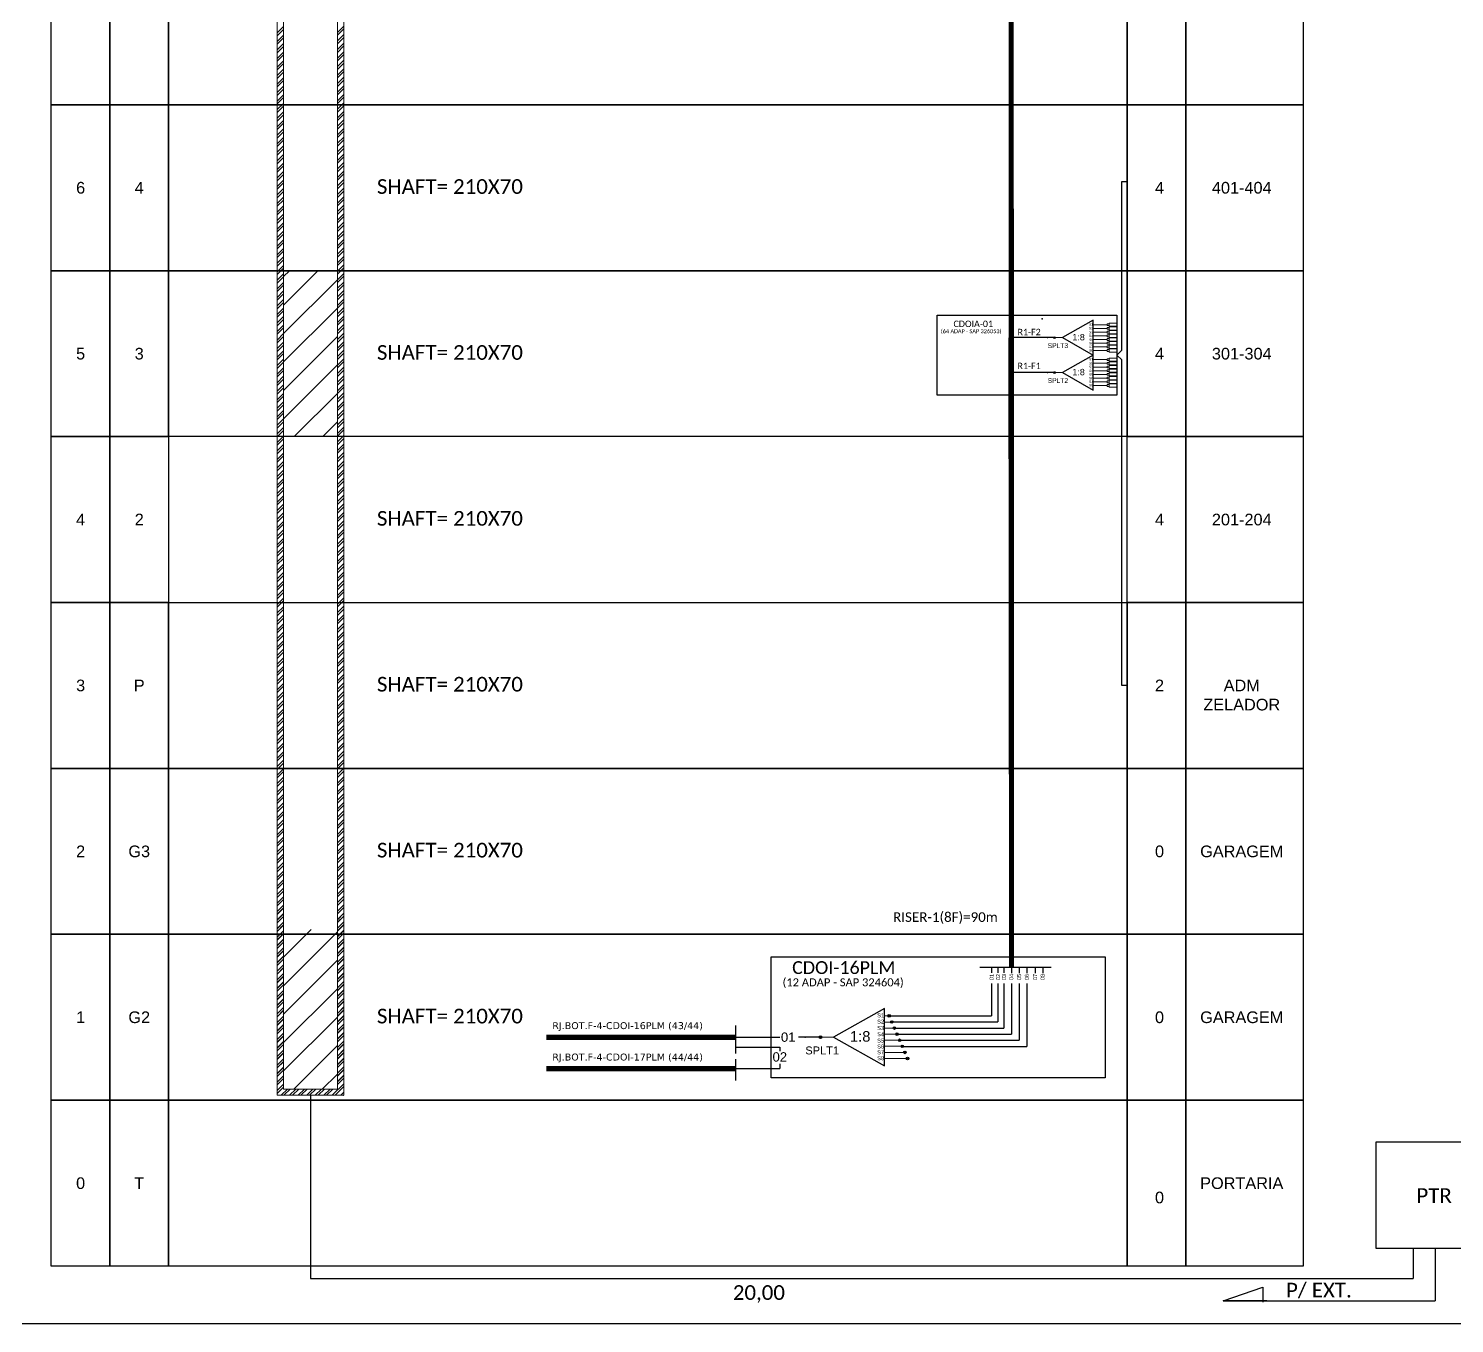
# Model space of a CAD drawing. Header units: inches. Extents: x 10034 to 13570, y 6075 to 9325.
# Drawn here: x 12924 to 13245.6, y 8038.6 to 8330.6 of the extents above; entities that cross this region are included whole.
import ezdxf
from ezdxf.enums import TextEntityAlignment as Align

# ---------------------------------------------------------------- set-up
doc = ezdxf.new("R2010")
doc.units = ezdxf.units.IN
doc.header["$MEASUREMENT"] = 0
doc.layers.add('CD a instalar', color=1, linetype='Continuous')
doc.layers.add('Uifilar numeracao sangria', color=7, linetype='Continuous')
doc.styles.add('ARIAL', font='arial.ttf')
doc.styles.add('WMF-Calibri0', font='CALIBRI.TTF')
doc.linetypes.add('RESERVA', pattern='A,0.5,-0.15,["RESERVA",Standard,S=0.18,R=0,X=0,Y=-0.1],-1.3', length=1.95)

# ---------------------------------------------------------------- blocks, each defined once
blk = doc.blocks.new('SPLT_1-8_DIV_DIR')
h = blk.add_hatch(color=3)
h.dxf.hatch_style = 1
edge = h.paths.add_edge_path()
edge.add_arc((12.77, 4.04), 0.242, 0, 360)
h = blk.add_hatch(color=3)
h.dxf.hatch_style = 1
edge = h.paths.add_edge_path()
edge.add_arc((13.27, 2.88), 0.242, 0, 360)
h = blk.add_hatch(color=3)
h.dxf.hatch_style = 1
edge = h.paths.add_edge_path()
edge.add_arc((13.77, 1.73), 0.242, 0, 360)
h = blk.add_hatch(color=3)
h.dxf.hatch_style = 1
edge = h.paths.add_edge_path()
edge.add_arc((14.27, 0.58), 0.242, 0, 360)
h = blk.add_hatch(color=3)
h.dxf.hatch_style = 1
edge = h.paths.add_edge_path()
edge.add_arc((14.77, -0.58), 0.242, 0, 360)
h = blk.add_hatch(color=3)
h.dxf.hatch_style = 1
edge = h.paths.add_edge_path()
edge.add_arc((15.27, -1.73), 0.242, 0, 360)
h = blk.add_hatch(color=3)
h.dxf.hatch_style = 1
edge = h.paths.add_edge_path()
edge.add_arc((15.77, -2.88), 0.242, 0, 360)
h = blk.add_hatch(color=3)
h.dxf.hatch_style = 1
edge = h.paths.add_edge_path()
edge.add_arc((16.27, -4.04), 0.242, 0, 360)
at = {"color": 1}
blk.add_lwpolyline([(11.89, 5.45), (2.22, 0), (11.89, -5.45), (11.89, 5.45)], dxfattribs=at)
at = {"color": 7, "lineweight": 0}
for points in [[(12.77, 4.04), (11.89, 4.04)], [(11.89, 2.88), (13.27, 2.88)], [(11.89, 1.73), (13.77, 1.73)], [(11.89, 0.58), (14.27, 0.58)], [(11.89, -0.58), (14.77, -0.58)], [(11.89, -1.73), (15.27, -1.73)], [(11.89, -2.88), (15.77, -2.88)], [(11.89, -4.04), (16.27, -4.04)]]:
    blk.add_lwpolyline(points, dxfattribs=at)
at = {"color": 1, "lineweight": 0}
blk.add_lwpolyline([(2.22, 0), (0, 0)], dxfattribs=at)
at = {"color": 3}
for centre in [(12.77, 4.04), (13.27, 2.88), (13.77, 1.73), (14.27, 0.58), (14.77, -0.58), (15.27, -1.73), (15.77, -2.88), (16.27, -4.04)]:
    blk.add_circle(centre, 0.242, dxfattribs=at)
at = {"color": 1, "style": 'ARIAL'}
for s, height, p in [('S1', 0.75, (10.52, 3.77)), ('S2', 0.75, (10.52, 2.58)), ('1:8', 2, (5.35, -0.85)), ('S3', 0.75, (10.52, 1.37)), ('S4', 0.75, (10.52, 0.19)), ('S5', 0.75, (10.52, -1.02)), ('S6', 0.75, (10.52, -2.14)), ('S7', 0.75, (10.52, -3.24)), ('S8', 0.75, (10.52, -4.36))]:
    blk.add_text(s, height=height, dxfattribs=at).set_placement(p)
blk = doc.blocks.new('SPLITTER_')
blk.add_point((0, 0))
at = {"style": 'ARIAL', "flags": 4}
blk.add_attdef('SPLT', (0, -3.26), '', height=1.5, dxfattribs=at)
blk = doc.blocks.new('SPLT_1-8_SC-APC')
at = {"color": 1}
blk.add_lwpolyline([(-7.37, -2.1), (-17.04, -7.55), (-7.37, -13), (-7.37, -2.1)], dxfattribs=at)
at = {"color": 3, "lineweight": 0}
for points in [[(-2.99, -3.51), (-7.37, -3.51)], [(-2.41, -3.02), (-2.41, -4)], [(-2.41, -3.02), (0, -3.02)], [(-2.41, -4), (0, -4)], [(-2.41, -4.17), (-2.41, -5.16)], [(-2.41, -4.17), (0, -4.17)], [(-7.37, -4.66), (-2.99, -4.66)], [(-7.37, -5.82), (-2.99, -5.82)], [(-7.37, -6.97), (-2.99, -6.97)], [(-7.37, -8.12), (-2.99, -8.12)], [(-2.41, -5.16), (0, -5.16)], [(-2.41, -5.32), (-2.41, -6.31)], [(-2.41, -5.32), (0, -5.32)], [(-2.41, -6.31), (0, -6.31)], [(-2.41, -6.48), (-2.41, -7.46)], [(-2.41, -6.48), (0, -6.48)], [(-2.41, -7.46), (0, -7.46)], [(-2.41, -7.63), (-2.41, -8.62)], [(-2.41, -7.63), (0, -7.63)], [(-2.41, -8.62), (0, -8.62)], [(-2.41, -8.78), (-2.41, -9.77)], [(-2.41, -8.78), (0, -8.78)], [(-7.37, -9.28), (-2.99, -9.28)], [(-7.37, -10.43), (-2.99, -10.43)], [(-7.37, -11.58), (-2.99, -11.58)], [(-2.41, -9.77), (0, -9.77)], [(-2.41, -9.94), (-2.41, -10.92)], [(-2.41, -9.94), (0, -9.94)], [(-2.41, -10.92), (0, -10.92)], [(-2.41, -11.09), (-2.41, -12.08)], [(-2.41, -11.09), (0, -11.09)], [(-2.41, -12.08), (0, -12.08)]]:
    blk.add_lwpolyline(points, dxfattribs=at)
for points in [[(-2.99, -3.22), (-2.41, -3.22), (-2.41, -3.8), (-2.99, -3.8)], [(-2.99, -4.38), (-2.41, -4.38), (-2.41, -4.95), (-2.99, -4.95)], [(-2.99, -5.53), (-2.41, -5.53), (-2.41, -6.1), (-2.99, -6.1)], [(-2.99, -6.68), (-2.41, -6.68), (-2.41, -7.26), (-2.99, -7.26)], [(-2.99, -7.84), (-2.41, -7.84), (-2.41, -8.41), (-2.99, -8.41)], [(-2.99, -8.99), (-2.41, -8.99), (-2.41, -9.56), (-2.99, -9.56)], [(-2.99, -10.14), (-2.41, -10.14), (-2.41, -10.72), (-2.99, -10.72)], [(-2.99, -11.3), (-2.41, -11.3), (-2.41, -11.87), (-2.99, -11.87)]]:
    blk.add_lwpolyline(points, close=True, dxfattribs=at)
at = {"color": 1, "lineweight": 0}
blk.add_lwpolyline([(-17.04, -7.55), (-19.26, -7.55)], dxfattribs=at)
at = {"color": 1, "style": 'ARIAL'}
for s, height, p in [('S1', 0.75, (-8.74, -3.78)), ('S2', 0.75, (-8.74, -4.97)), ('1:8', 2, (-13.91, -8.4)), ('S3', 0.75, (-8.74, -6.18)), ('S4', 0.75, (-8.74, -7.36)), ('S5', 0.75, (-8.74, -8.57)), ('S6', 0.75, (-8.74, -9.69)), ('S7', 0.75, (-8.74, -10.78)), ('S8', 0.75, (-8.74, -11.9))]:
    blk.add_text(s, height=height, dxfattribs=at).set_placement(p)
blk = doc.blocks.new('A$C415C251F')
at = {"color": 3}
blk.add_point((0, 0), dxfattribs=at)
blk = doc.blocks.new('LEG_CDOIA8_C-SPLT_DIR')
at = {"color": 3}
blk.add_blockref('A$C415C251F', (0, 0), dxfattribs=at)
at = {"color": 1, "style": 'WMF-Calibri0', "flags": 4}
blk.add_attdef('CDO', (-26.84, -2.61), '', height=2, dxfattribs=at)
blk.add_attdef('MODELO', text='', height=1.5, dxfattribs=at).set_placement((-22.23, -4.54), align=Align.CENTER)
at = {"style": 'ARIAL', "flags": 4}
blk.add_attdef('SPLITAGEM', text='', height=1.5, dxfattribs=at).set_placement((-18.36, -12.59), align=Align.CENTER)

msp = doc.modelspace()

# ---------------------------------------------------------------- hatches: boundary and pattern name
h = msp.add_hatch()
h.set_pattern_fill('ANSI31', color=1, scale=1.427991)
h.set_pattern_definition([(45, (-2043.798, -2942.0364), (-3.2059302, 3.2059302), [])])
h.paths.add_polyline_path([(12993.65, 8275.95), (12981.51, 8275.95), (12981.51, 8238.55), (12993.65, 8238.55)])
h = msp.add_hatch(color=3)
h.dxf.hatch_style = 1
edge = h.paths.add_edge_path()
edge.add_arc((13155.37, 8260.87), 0.185, 0, 360)
h = msp.add_hatch(color=3)
h.dxf.hatch_style = 1
edge = h.paths.add_edge_path()
edge.add_arc((13155.37, 8260.87), 0.185, 0, 360)
h = msp.add_hatch(color=3)
h.dxf.hatch_style = 1
edge = h.paths.add_edge_path()
edge.add_arc((13155.37, 8253), 0.185, 0, 360)
h = msp.add_hatch(color=3)
h.dxf.hatch_style = 1
edge = h.paths.add_edge_path()
edge.add_arc((13155.37, 8253), 0.185, 0, 360)
h = msp.add_hatch()
h.set_pattern_fill('ANSI31', color=1, scale=1.427991)
h.set_pattern_definition([(45, (-2043.895, -3089.1524), (-3.2059302, 3.2059302), [])])
h.paths.add_polyline_path([(12993.55, 8127.41), (12981.41, 8127.41), (12981.41, 8091.43), (12993.55, 8091.43)])
h = msp.add_hatch(color=3)
h.dxf.hatch_style = 1
edge = h.paths.add_edge_path()
edge.add_arc((13102.58, 8103.14), 0.305, 0, 360)

# ---------------------------------------------------------------- linework, layer by layer
at = {"color": 3}
for p, q in [((12980.08, 8329.59), (12981.51, 8331.02)), ((12980.08, 8328.95), (12981.51, 8330.38)), ((12993.65, 8329.69), (12995.08, 8331.12)), ((12993.65, 8329.05), (12995.08, 8330.48)), ((12980.08, 8327.66), (12981.51, 8329.09)), ((12980.08, 8327.02), (12981.51, 8328.45)), ((12980.08, 8325.74), (12981.51, 8327.17)), ((12993.65, 8327.77), (12995.08, 8329.2)), ((12993.65, 8327.13), (12995.08, 8328.56)), ((12993.65, 8325.85), (12995.08, 8327.27)), ((12980.08, 8325.1), (12981.51, 8326.53)), ((12980.08, 8323.82), (12981.51, 8325.25)), ((12980.08, 8323.18), (12981.51, 8324.6)), ((12993.65, 8325.2), (12995.08, 8326.63)), ((12993.65, 8323.92), (12995.08, 8325.35)), ((12993.65, 8323.28), (12995.08, 8324.71)), ((12980.08, 8321.89), (12981.51, 8323.32)), ((12980.08, 8321.25), (12981.51, 8322.68)), ((12980.08, 8319.97), (12981.51, 8321.4)), ((12980.08, 8319.33), (12981.51, 8320.76)), ((12993.65, 8322), (12995.08, 8323.43)), ((12993.65, 8321.36), (12995.08, 8322.79)), ((12993.65, 8320.08), (12995.08, 8321.5)), ((12993.65, 8319.43), (12995.08, 8320.86)), ((12980.08, 8318.05), (12981.51, 8319.48)), ((12980.08, 8317.41), (12981.51, 8318.83)), ((12980.08, 8316.12), (12981.51, 8317.55)), ((12993.65, 8318.15), (12995.08, 8319.58)), ((12993.65, 8317.51), (12995.08, 8318.94)), ((12993.65, 8316.23), (12995.08, 8317.66)), ((12980.08, 8315.48), (12981.51, 8316.91)), ((12980.08, 8314.2), (12981.51, 8315.63)), ((12980.08, 8313.56), (12981.51, 8314.99)), ((12993.65, 8315.59), (12995.08, 8317.02)), ((12993.65, 8314.3), (12995.08, 8315.73)), ((12993.65, 8313.66), (12995.08, 8315.09)), ((12980.08, 8312.28), (12981.51, 8313.7)), ((12980.08, 8311.64), (12981.51, 8313.06)), ((12980.08, 8310.35), (12981.51, 8311.78)), ((12980.08, 8309.71), (12981.51, 8311.14)), ((12993.65, 8312.38), (12995.08, 8313.81)), ((12993.65, 8311.74), (12995.08, 8313.17)), ((12993.65, 8310.46), (12995.08, 8311.89)), ((12993.65, 8309.82), (12995.08, 8311.24)), ((12980.08, 8308.43), (12981.51, 8309.86)), ((12980.08, 8307.79), (12981.51, 8309.22)), ((12980.08, 8306.51), (12981.51, 8307.93)), ((12993.65, 8308.53), (12995.08, 8309.96)), ((12993.65, 8307.89), (12995.08, 8309.32)), ((12993.65, 8306.61), (12995.08, 8308.04)), ((12980.08, 8305.86), (12981.51, 8307.29)), ((12980.08, 8304.58), (12981.51, 8306.01)), ((12980.08, 8303.94), (12981.51, 8305.37)), ((12993.65, 8305.97), (12995.08, 8307.4)), ((12993.65, 8304.69), (12995.08, 8306.11)), ((12993.65, 8304.05), (12995.08, 8305.47)), ((12980.08, 8302.66), (12981.51, 8304.09)), ((12980.08, 8302.02), (12981.51, 8303.45)), ((12980.08, 8300.74), (12981.51, 8302.16)), ((12980.08, 8300.09), (12981.51, 8301.52)), ((12993.65, 8302.76), (12995.08, 8304.19)), ((12993.65, 8302.12), (12995.08, 8303.55)), ((12993.65, 8300.84), (12995.08, 8302.27)), ((12993.65, 8300.2), (12995.08, 8301.63)), ((12980.08, 8298.81), (12981.51, 8300.24)), ((12980.08, 8298.17), (12981.51, 8299.6)), ((12980.08, 8296.89), (12981.51, 8298.32)), ((12993.65, 8298.92), (12995.08, 8300.34)), ((12993.65, 8298.28), (12995.08, 8299.7)), ((12993.65, 8296.99), (12995.08, 8298.42)), ((12980.08, 8296.25), (12981.51, 8297.67)), ((12980.08, 8294.96), (12981.51, 8296.39)), ((12980.08, 8294.32), (12981.51, 8295.75)), ((12993.65, 8296.35), (12995.08, 8297.78)), ((12993.65, 8295.07), (12995.08, 8296.5)), ((12993.65, 8294.43), (12995.08, 8295.86)), ((12980.08, 8293.04), (12981.51, 8294.47)), ((12980.08, 8292.4), (12981.51, 8293.83)), ((12980.08, 8291.12), (12981.51, 8292.55)), ((12980.08, 8290.48), (12981.51, 8291.9)), ((12993.65, 8293.15), (12995.08, 8294.57)), ((12993.65, 8292.5), (12995.08, 8293.93)), ((12993.65, 8291.22), (12995.08, 8292.65)), ((12993.65, 8290.58), (12995.08, 8292.01)), ((12980.08, 8289.19), (12981.51, 8290.62)), ((12980.08, 8288.55), (12981.51, 8289.98)), ((12980.08, 8287.27), (12981.51, 8288.7)), ((12993.65, 8289.3), (12995.08, 8290.73)), ((12993.65, 8288.66), (12995.08, 8290.09)), ((12993.65, 8287.37), (12995.08, 8288.8)), ((12980.08, 8286.63), (12981.51, 8288.06)), ((12980.08, 8285.35), (12981.51, 8286.77)), ((12980.08, 8284.71), (12981.51, 8286.13)), ((12993.65, 8286.73), (12995.08, 8288.16)), ((12993.65, 8285.45), (12995.08, 8286.88)), ((12993.65, 8284.81), (12995.08, 8286.24)), ((12980.08, 8283.42), (12981.51, 8284.85)), ((12980.08, 8282.78), (12981.51, 8284.21)), ((12980.08, 8281.5), (12981.51, 8282.93)), ((12980.08, 8280.86), (12981.51, 8282.29)), ((12993.65, 8283.53), (12995.08, 8284.96)), ((12993.65, 8282.89), (12995.08, 8284.31)), ((12993.65, 8281.6), (12995.08, 8283.03)), ((12993.65, 8280.96), (12995.08, 8282.39)), ((12980.08, 8279.58), (12981.51, 8281)), ((12980.08, 8278.93), (12981.51, 8280.36)), ((12980.08, 8277.65), (12981.51, 8279.08)), ((12993.65, 8279.68), (12995.08, 8281.11)), ((12993.65, 8279.04), (12995.08, 8280.47)), ((12993.65, 8277.76), (12995.08, 8279.19)), ((12980.08, 8277.01), (12981.51, 8278.44)), ((12980.08, 8275.73), (12981.51, 8277.16)), ((12980.08, 8275.09), (12981.51, 8276.52)), ((12993.65, 8277.12), (12995.08, 8278.54)), ((12993.65, 8275.83), (12995.08, 8277.26)), ((12993.65, 8275.19), (12995.08, 8276.62)), ((12980.08, 8273.81), (12981.51, 8275.23)), ((12980.08, 8273.16), (12981.51, 8274.59)), ((12980.08, 8271.88), (12981.51, 8273.31)), ((12980.08, 8271.24), (12981.51, 8272.67)), ((12993.65, 8273.91), (12995.08, 8275.34)), ((12993.65, 8273.27), (12995.08, 8274.7)), ((12993.65, 8271.99), (12995.08, 8273.41)), ((12993.65, 8271.35), (12995.08, 8272.77)), ((12980.08, 8269.96), (12981.51, 8271.39)), ((12980.08, 8269.32), (12981.51, 8270.75)), ((12980.08, 8268.03), (12981.51, 8269.46)), ((12993.65, 8270.06), (12995.08, 8271.49)), ((12993.65, 8269.42), (12995.08, 8270.85)), ((12993.65, 8268.14), (12995.08, 8269.57)), ((12980.08, 8267.39), (12981.51, 8268.82)), ((12980.08, 8266.11), (12981.51, 8267.54)), ((12980.08, 8265.47), (12981.51, 8266.9)), ((12993.65, 8267.5), (12995.08, 8268.93)), ((12993.65, 8266.22), (12995.08, 8267.64)), ((12993.65, 8265.57), (12995.08, 8267)), ((12980.08, 8264.19), (12981.51, 8265.62)), ((12980.08, 8263.55), (12981.51, 8264.97)), ((12980.08, 8262.26), (12981.51, 8263.69)), ((12980.08, 8261.62), (12981.51, 8263.05)), ((12993.65, 8264.29), (12995.08, 8265.72)), ((12993.65, 8263.65), (12995.08, 8265.08)), ((12993.65, 8262.37), (12995.08, 8263.8)), ((12993.65, 8261.73), (12995.08, 8263.16)), ((12980.08, 8260.34), (12981.51, 8261.77)), ((12980.08, 8259.7), (12981.51, 8261.13)), ((12980.08, 8258.42), (12981.51, 8259.84)), ((12993.65, 8260.45), (12995.08, 8261.87)), ((12993.65, 8259.8), (12995.08, 8261.23)), ((12993.65, 8258.52), (12995.08, 8259.95)), ((12980.08, 8257.78), (12981.51, 8259.2)), ((12980.08, 8256.49), (12981.51, 8257.92)), ((12980.08, 8255.85), (12981.51, 8257.28)), ((12993.65, 8257.88), (12995.08, 8259.31)), ((12993.65, 8256.6), (12995.08, 8258.03)), ((12993.65, 8255.96), (12995.08, 8257.38)), ((12980.08, 8254.57), (12981.51, 8256)), ((12980.08, 8253.93), (12981.51, 8255.36)), ((12980.08, 8252.65), (12981.51, 8254.07)), ((12980.08, 8252.01), (12981.51, 8253.43)), ((12993.65, 8254.67), (12995.08, 8256.1)), ((12993.65, 8254.03), (12995.08, 8255.46)), ((12993.65, 8252.75), (12995.08, 8254.18)), ((12993.65, 8252.11), (12995.08, 8253.54)), ((12980.08, 8250.72), (12981.51, 8252.15)), ((12980.08, 8250.08), (12981.51, 8251.51)), ((12980.08, 8248.8), (12981.51, 8250.23)), ((12993.65, 8250.83), (12995.08, 8252.26)), ((12993.65, 8250.19), (12995.08, 8251.61)), ((12993.65, 8248.9), (12995.08, 8250.33)), ((12980.08, 8248.16), (12981.51, 8249.59)), ((12980.08, 8246.88), (12981.51, 8248.3)), ((12980.08, 8246.23), (12981.51, 8247.66)), ((12993.65, 8248.26), (12995.08, 8249.69)), ((12993.65, 8246.98), (12995.08, 8248.41)), ((12993.65, 8246.34), (12995.08, 8247.77)), ((12980.08, 8244.95), (12981.51, 8246.38)), ((12980.08, 8244.31), (12981.51, 8245.74)), ((12980.08, 8243.03), (12981.51, 8244.46)), ((12980.08, 8242.39), (12981.51, 8243.82)), ((12993.65, 8245.06), (12995.08, 8246.48)), ((12993.65, 8244.42), (12995.08, 8245.84)), ((12993.65, 8243.13), (12995.08, 8244.56)), ((12993.65, 8242.49), (12995.08, 8243.92)), ((12980.08, 8241.1), (12981.51, 8242.53)), ((12980.08, 8240.46), (12981.51, 8241.89)), ((12980.08, 8239.18), (12981.51, 8240.61)), ((12993.65, 8241.21), (12995.08, 8242.64)), ((12993.65, 8240.57), (12995.08, 8242)), ((12993.65, 8239.29), (12995.08, 8240.71)), ((12980.08, 8238.54), (12981.51, 8239.97)), ((12980.08, 8237.26), (12981.51, 8238.69)), ((12980.08, 8236.62), (12981.51, 8238.04)), ((12993.65, 8238.64), (12995.08, 8240.07)), ((12993.65, 8237.36), (12995.08, 8238.79)), ((12993.65, 8236.72), (12995.08, 8238.15)), ((12980.08, 8235.33), (12981.51, 8236.76)), ((12980.08, 8234.69), (12981.51, 8236.12)), ((12980.08, 8233.41), (12981.51, 8234.84)), ((12980.08, 8232.77), (12981.51, 8234.2)), ((12993.65, 8235.44), (12995.08, 8236.87)), ((12993.65, 8234.8), (12995.08, 8236.23)), ((12993.65, 8233.52), (12995.08, 8234.94)), ((12993.65, 8232.87), (12995.08, 8234.3)), ((12980.08, 8231.49), (12981.51, 8232.92)), ((12980.08, 8230.85), (12981.51, 8232.27)), ((12980.08, 8229.56), (12981.51, 8230.99)), ((12993.65, 8231.59), (12995.08, 8233.02)), ((12993.65, 8230.95), (12995.08, 8232.38)), ((12993.65, 8229.67), (12995.08, 8231.1)), ((12980.08, 8228.92), (12981.51, 8230.35)), ((12980.08, 8227.64), (12981.51, 8229.07)), ((12980.08, 8227), (12981.51, 8228.43)), ((12993.65, 8229.03), (12995.08, 8230.45)), ((12993.65, 8227.74), (12995.08, 8229.17)), ((12993.65, 8227.1), (12995.08, 8228.53)), ((12980.08, 8225.72), (12981.51, 8227.14)), ((12980.08, 8225.08), (12981.51, 8226.5)), ((12980.08, 8223.79), (12981.51, 8225.22)), ((12980.08, 8223.15), (12981.51, 8224.58)), ((12993.65, 8225.82), (12995.08, 8227.25)), ((12993.65, 8225.18), (12995.08, 8226.61)), ((12993.65, 8223.9), (12995.08, 8225.33)), ((12993.65, 8223.26), (12995.08, 8224.68)), ((12980.08, 8221.87), (12981.51, 8223.3)), ((12980.08, 8221.23), (12981.51, 8222.66)), ((12980.08, 8219.95), (12981.51, 8221.37)), ((12993.65, 8221.97), (12995.08, 8223.4)), ((12993.65, 8221.33), (12995.08, 8222.76)), ((12993.65, 8220.05), (12995.08, 8221.48)), ((12980.08, 8219.3), (12981.51, 8220.73)), ((12980.08, 8218.02), (12981.51, 8219.45)), ((12980.08, 8217.38), (12981.51, 8218.81)), ((12993.65, 8219.41), (12995.08, 8220.84)), ((12993.65, 8218.13), (12995.08, 8219.55)), ((12993.65, 8217.49), (12995.08, 8218.91)), ((12980.08, 8216.1), (12981.51, 8217.53)), ((12980.08, 8215.46), (12981.51, 8216.89)), ((12980.08, 8214.18), (12981.51, 8215.6)), ((12980.08, 8213.53), (12981.51, 8214.96)), ((12993.65, 8216.2), (12995.08, 8217.63)), ((12993.65, 8215.56), (12995.08, 8216.99)), ((12993.65, 8214.28), (12995.08, 8215.71)), ((12993.65, 8213.64), (12995.08, 8215.07)), ((12980.08, 8212.25), (12981.51, 8213.68)), ((12980.08, 8211.61), (12981.51, 8213.04)), ((12980.08, 8210.33), (12981.51, 8211.76)), ((12993.65, 8212.36), (12995.08, 8213.78)), ((12993.65, 8211.71), (12995.08, 8213.14)), ((12993.65, 8210.43), (12995.08, 8211.86)), ((12980.08, 8209.69), (12981.51, 8211.11)), ((12980.08, 8208.4), (12981.51, 8209.83)), ((12980.08, 8207.76), (12981.51, 8209.19)), ((12993.65, 8209.79), (12995.08, 8211.22)), ((12993.65, 8208.51), (12995.08, 8209.94)), ((12993.65, 8207.87), (12995.08, 8209.3)), ((12980.08, 8206.48), (12981.51, 8207.91)), ((12980.08, 8205.84), (12981.51, 8207.27)), ((12980.08, 8204.56), (12981.51, 8205.99)), ((12980.08, 8203.92), (12981.51, 8205.34)), ((12993.65, 8206.59), (12995.08, 8208.01)), ((12993.65, 8205.94), (12995.08, 8207.37)), ((12993.65, 8204.66), (12995.08, 8206.09)), ((12993.65, 8204.02), (12995.08, 8205.45)), ((12980.08, 8202.63), (12981.51, 8204.06)), ((12980.08, 8201.99), (12981.51, 8203.42)), ((12980.08, 8200.71), (12981.51, 8202.14)), ((12993.65, 8202.74), (12995.08, 8204.17)), ((12993.65, 8202.1), (12995.08, 8203.53)), ((12993.65, 8200.81), (12995.08, 8202.24)), ((12980.08, 8200.07), (12981.51, 8201.5)), ((12980.08, 8198.79), (12981.51, 8200.21)), ((12980.08, 8198.15), (12981.51, 8199.57)), ((12993.65, 8200.17), (12995.08, 8201.6)), ((12993.65, 8198.89), (12995.08, 8200.32)), ((12993.65, 8198.25), (12995.08, 8199.68)), ((12980.08, 8196.86), (12981.51, 8198.29)), ((12980.08, 8196.22), (12981.51, 8197.65)), ((12980.08, 8194.94), (12981.51, 8196.37)), ((12980.08, 8194.3), (12981.51, 8195.73)), ((12993.65, 8196.97), (12995.08, 8198.4)), ((12993.65, 8196.33), (12995.08, 8197.75)), ((12993.65, 8195.04), (12995.08, 8196.47)), ((12993.65, 8194.4), (12995.08, 8195.83)), ((12980.08, 8193.02), (12981.51, 8194.44)), ((12980.08, 8192.37), (12981.51, 8193.8)), ((12980.08, 8191.09), (12981.51, 8192.52)), ((12993.65, 8193.12), (12995.08, 8194.55)), ((12993.65, 8192.48), (12995.08, 8193.91)), ((12993.65, 8191.2), (12995.08, 8192.62)), ((12980.08, 8190.45), (12981.51, 8191.88)), ((12980.08, 8189.17), (12981.51, 8190.6)), ((12980.08, 8188.53), (12981.51, 8189.96)), ((12993.65, 8190.56), (12995.08, 8191.98)), ((12993.65, 8189.27), (12995.08, 8190.7)), ((12993.65, 8188.63), (12995.08, 8190.06)), ((12980.08, 8187.25), (12981.51, 8188.67)), ((12980.08, 8186.6), (12981.51, 8188.03)), ((12980.08, 8185.32), (12981.51, 8186.75)), ((12980.08, 8184.68), (12981.51, 8186.11)), ((12993.65, 8187.35), (12995.08, 8188.78)), ((12993.65, 8186.71), (12995.08, 8188.14)), ((12993.65, 8185.43), (12995.08, 8186.85)), ((12993.65, 8184.79), (12995.08, 8186.21)), ((12980.08, 8183.4), (12981.51, 8184.83)), ((12980.08, 8182.76), (12981.51, 8184.18)), ((12980.08, 8181.47), (12981.51, 8182.9)), ((12993.65, 8183.5), (12995.08, 8184.93)), ((12993.65, 8182.86), (12995.08, 8184.29)), ((12993.65, 8181.58), (12995.08, 8183.01)), ((12993.65, 8180.94), (12995.08, 8182.37)), ((12980.08, 8180.83), (12981.51, 8182.26)), ((12980.08, 8179.55), (12981.51, 8180.98)), ((12980.08, 8178.91), (12981.51, 8180.34)), ((12993.65, 8179.66), (12995.08, 8181.08)), ((12993.65, 8179.01), (12995.08, 8180.44)), ((12993.65, 8177.73), (12995.08, 8179.16)), ((12980.08, 8177.63), (12981.51, 8179.06)), ((12980.08, 8176.99), (12981.51, 8178.41)), ((12980.08, 8175.7), (12981.51, 8177.13)), ((12980.08, 8175.06), (12981.51, 8176.49)), ((12993.65, 8177.09), (12995.08, 8178.52)), ((12993.65, 8175.81), (12995.08, 8177.24)), ((12993.65, 8175.17), (12995.08, 8176.6)), ((12980.08, 8173.78), (12981.51, 8175.21)), ((12980.08, 8173.14), (12981.51, 8174.57)), ((12980.08, 8171.86), (12981.51, 8173.28)), ((12993.65, 8173.88), (12995.08, 8175.31)), ((12993.65, 8173.24), (12995.08, 8174.67)), ((12993.65, 8171.96), (12995.08, 8173.39)), ((12993.65, 8171.32), (12995.08, 8172.75)), ((12980.08, 8171.22), (12981.51, 8172.64)), ((12980.08, 8169.93), (12981.51, 8171.36)), ((12980.08, 8169.29), (12981.51, 8170.72)), ((12993.65, 8170.04), (12995.08, 8171.47)), ((12993.65, 8169.4), (12995.08, 8170.82)), ((12993.65, 8168.11), (12995.08, 8169.54)), ((12980.08, 8168.01), (12981.51, 8169.44)), ((12980.08, 8167.37), (12981.51, 8168.8)), ((12980.08, 8166.09), (12981.51, 8167.51)), ((12980.08, 8165.44), (12981.51, 8166.87)), ((12993.65, 8167.47), (12995.08, 8168.9)), ((12993.65, 8166.19), (12995.08, 8167.62)), ((12993.65, 8165.55), (12995.08, 8166.98)), ((12980.08, 8164.16), (12981.51, 8165.59)), ((12980.08, 8163.52), (12981.51, 8164.95)), ((12980.08, 8162.24), (12981.51, 8163.67)), ((12993.65, 8164.27), (12995.08, 8165.7)), ((12993.65, 8163.63), (12995.08, 8165.05)), ((12993.65, 8162.34), (12995.08, 8163.77)), ((12993.65, 8161.7), (12995.08, 8163.13)), ((12980.08, 8161.6), (12981.51, 8163.03)), ((12980.08, 8160.32), (12981.51, 8161.74)), ((12980.08, 8159.67), (12981.51, 8161.1)), ((12993.65, 8160.42), (12995.08, 8161.85)), ((12993.65, 8159.78), (12995.08, 8161.21)), ((12993.65, 8158.5), (12995.08, 8159.92)), ((12980.08, 8158.39), (12981.51, 8159.82)), ((12980.08, 8157.75), (12981.51, 8159.18)), ((12980.08, 8156.47), (12981.51, 8157.9)), ((12980.08, 8155.83), (12981.51, 8157.26)), ((12993.65, 8157.86), (12995.08, 8159.28)), ((12993.65, 8156.57), (12995.08, 8158)), ((12993.65, 8155.93), (12995.08, 8157.36)), ((12980.08, 8154.54), (12981.51, 8155.97)), ((12980.08, 8153.9), (12981.51, 8155.33)), ((12980.08, 8152.62), (12981.51, 8154.05)), ((12980.08, 8151.98), (12981.51, 8153.41)), ((12993.65, 8154.65), (12995.08, 8156.08)), ((12993.65, 8154.01), (12995.08, 8155.44)), ((12993.65, 8152.73), (12995.08, 8154.15)), ((12993.65, 8152.08), (12995.08, 8153.51)), ((12980.08, 8150.7), (12981.51, 8152.13)), ((12980.08, 8150.06), (12981.51, 8151.48)), ((12980.08, 8148.77), (12981.51, 8150.2)), ((12993.65, 8150.8), (12995.08, 8152.23)), ((12993.65, 8150.16), (12995.08, 8151.59)), ((12993.65, 8148.88), (12995.08, 8150.31)), ((12980.08, 8148.13), (12981.51, 8149.56)), ((12980.08, 8146.85), (12981.51, 8148.28)), ((12980.08, 8146.21), (12981.51, 8147.64)), ((12993.65, 8148.24), (12995.08, 8149.67)), ((12993.65, 8146.96), (12995.08, 8148.38)), ((12993.65, 8146.31), (12995.08, 8147.74)), ((12980.08, 8144.93), (12981.51, 8146.35)), ((12980.08, 8144.29), (12981.51, 8145.71)), ((12980.08, 8143), (12981.51, 8144.43)), ((12980.08, 8142.36), (12981.51, 8143.79)), ((12993.65, 8145.03), (12995.08, 8146.46)), ((12993.65, 8144.39), (12995.08, 8145.82)), ((12993.65, 8143.11), (12995.08, 8144.54)), ((12993.65, 8142.47), (12995.08, 8143.89)), ((12980.08, 8141.08), (12981.51, 8142.51)), ((12980.08, 8140.44), (12981.51, 8141.87)), ((12980.08, 8139.16), (12981.51, 8140.58)), ((12993.65, 8141.18), (12995.08, 8142.61)), ((12993.65, 8140.54), (12995.08, 8141.97)), ((12993.65, 8139.26), (12995.08, 8140.69)), ((12980.08, 8138.52), (12981.51, 8139.94)), ((12980.08, 8137.23), (12981.51, 8138.66)), ((12980.08, 8136.59), (12981.51, 8138.02)), ((12993.65, 8138.62), (12995.08, 8140.05)), ((12993.65, 8137.34), (12995.08, 8138.77)), ((12993.65, 8136.7), (12995.08, 8138.12)), ((12980.08, 8135.31), (12981.51, 8136.74)), ((12980.08, 8134.67), (12981.51, 8136.1)), ((12980.08, 8133.39), (12981.51, 8134.81)), ((12980.08, 8132.74), (12981.51, 8134.17)), ((12993.65, 8135.41), (12995.08, 8136.84)), ((12993.65, 8134.77), (12995.08, 8136.2)), ((12993.65, 8133.49), (12995.08, 8134.92)), ((12993.65, 8132.85), (12995.08, 8134.28)), ((12980.08, 8131.46), (12981.51, 8132.89)), ((12980.08, 8130.86), (12981.51, 8132.28)), ((12980.08, 8130.82), (12981.51, 8132.25)), ((12980.08, 8129.57), (12981.51, 8131)), ((12980.08, 8129.54), (12981.51, 8130.97)), ((12993.65, 8131.57), (12995.08, 8132.99)), ((12993.65, 8130.96), (12995.08, 8132.39)), ((12993.65, 8130.93), (12995.08, 8132.35)), ((12993.65, 8129.68), (12995.08, 8131.11)), ((12993.65, 8129.64), (12995.08, 8131.07)), ((12980.08, 8128.93), (12981.51, 8130.36)), ((12980.08, 8128.9), (12981.51, 8130.33)), ((12980.08, 8127.65), (12981.51, 8129.08)), ((12980.08, 8127.61), (12981.51, 8129.04)), ((12980.08, 8127.01), (12981.51, 8128.44)), ((12980.08, 8126.97), (12981.51, 8128.4)), ((12993.65, 8129.04), (12995.08, 8130.46)), ((12993.65, 8129), (12995.08, 8130.43)), ((12993.65, 8127.75), (12995.08, 8129.18)), ((12993.65, 8127.72), (12995.08, 8129.15)), ((12993.65, 8127.11), (12995.08, 8128.54)), ((12993.65, 8127.08), (12995.08, 8128.51)), ((12980.08, 8125.73), (12981.51, 8127.15)), ((12980.08, 8125.69), (12981.51, 8127.12)), ((12980.08, 8125.09), (12981.51, 8126.51)), ((12980.08, 8125.05), (12981.51, 8126.48)), ((12980.08, 8123.8), (12981.51, 8125.23)), ((12980.08, 8123.77), (12981.51, 8125.2)), ((12980.08, 8123.16), (12981.51, 8124.59)), ((12980.08, 8123.13), (12981.51, 8124.55)), ((12993.65, 8125.83), (12995.08, 8127.26)), ((12993.65, 8125.8), (12995.08, 8127.22)), ((12993.65, 8125.19), (12995.08, 8126.62)), ((12993.65, 8125.15), (12995.08, 8126.58)), ((12993.65, 8123.91), (12995.08, 8125.34)), ((12993.65, 8123.87), (12995.08, 8125.3)), ((12993.65, 8123.27), (12995.08, 8124.69)), ((12993.65, 8123.23), (12995.08, 8124.66)), ((12980.08, 8121.88), (12981.51, 8123.31)), ((12980.08, 8121.84), (12981.51, 8123.27)), ((12980.08, 8121.24), (12981.51, 8122.67)), ((12980.08, 8121.2), (12981.51, 8122.63)), ((12980.08, 8119.96), (12981.51, 8121.38)), ((12980.08, 8119.92), (12981.51, 8121.35)), ((12993.65, 8121.98), (12995.08, 8123.41)), ((12993.65, 8121.95), (12995.08, 8123.38)), ((12993.65, 8121.34), (12995.08, 8122.77)), ((12993.65, 8121.31), (12995.08, 8122.74)), ((12993.65, 8120.06), (12995.08, 8121.49)), ((12993.65, 8120.03), (12995.08, 8121.45)), ((12980.08, 8119.31), (12981.51, 8120.74)), ((12980.08, 8119.28), (12981.51, 8120.71)), ((12980.08, 8118.03), (12981.51, 8119.46)), ((12980.08, 8118), (12981.51, 8119.43)), ((12980.08, 8117.39), (12981.51, 8118.82)), ((12980.08, 8117.36), (12981.51, 8118.78)), ((12993.65, 8119.42), (12995.08, 8120.85)), ((12993.65, 8119.38), (12995.08, 8120.81)), ((12993.65, 8118.14), (12995.08, 8119.56)), ((12993.65, 8118.1), (12995.08, 8119.53)), ((12993.65, 8117.5), (12995.08, 8118.92)), ((12993.65, 8117.46), (12995.08, 8118.89)), ((12980.08, 8116.11), (12981.51, 8117.54)), ((12980.08, 8116.07), (12981.51, 8117.5)), ((12980.08, 8115.47), (12981.51, 8116.9)), ((12980.08, 8115.43), (12981.51, 8116.86)), ((12980.08, 8114.19), (12981.51, 8115.61)), ((12980.08, 8114.15), (12981.51, 8115.58)), ((12980.08, 8113.54), (12981.51, 8114.97)), ((12980.08, 8113.51), (12981.51, 8114.94)), ((12993.65, 8116.21), (12995.08, 8117.64)), ((12993.65, 8116.18), (12995.08, 8117.61)), ((12993.65, 8115.57), (12995.08, 8117)), ((12993.65, 8115.54), (12995.08, 8116.96)), ((12993.65, 8114.29), (12995.08, 8115.72)), ((12993.65, 8114.25), (12995.08, 8115.68)), ((12993.65, 8113.65), (12995.08, 8115.08)), ((12993.65, 8113.61), (12995.08, 8115.04)), ((12980.08, 8112.26), (12981.51, 8113.69)), ((12980.08, 8112.23), (12981.51, 8113.65)), ((12980.08, 8111.62), (12981.51, 8113.05)), ((12980.08, 8111.59), (12981.51, 8113.01)), ((12980.08, 8110.34), (12981.51, 8111.77)), ((12980.08, 8110.3), (12981.51, 8111.73)), ((12993.65, 8112.37), (12995.08, 8113.79)), ((12993.65, 8112.33), (12995.08, 8113.76)), ((12993.65, 8111.72), (12995.08, 8113.15)), ((12993.65, 8111.69), (12995.08, 8113.12)), ((12993.65, 8110.44), (12995.08, 8111.87)), ((12993.65, 8110.41), (12995.08, 8111.84)), ((12980.08, 8109.7), (12981.51, 8111.12)), ((12980.08, 8109.66), (12981.51, 8111.09)), ((12980.08, 8108.41), (12981.51, 8109.84)), ((12980.08, 8108.38), (12981.51, 8109.81)), ((12980.08, 8107.77), (12981.51, 8109.2)), ((12980.08, 8107.74), (12981.51, 8109.17)), ((12993.65, 8109.8), (12995.08, 8111.23)), ((12993.65, 8109.77), (12995.08, 8111.19)), ((12993.65, 8108.52), (12995.08, 8109.95)), ((12993.65, 8108.48), (12995.08, 8109.91)), ((12993.65, 8107.88), (12995.08, 8109.31)), ((12993.65, 8107.84), (12995.08, 8109.27)), ((12980.08, 8106.49), (12981.51, 8107.92)), ((12980.08, 8106.46), (12981.51, 8107.88)), ((12980.08, 8105.85), (12981.51, 8107.28)), ((12980.08, 8105.81), (12981.51, 8107.24)), ((12980.08, 8104.57), (12981.51, 8106)), ((12980.08, 8104.53), (12981.51, 8105.96)), ((12980.08, 8103.93), (12981.51, 8105.35)), ((12980.08, 8103.89), (12981.51, 8105.32)), ((12993.65, 8106.6), (12995.08, 8108.02)), ((12993.65, 8106.56), (12995.08, 8107.99)), ((12993.65, 8105.95), (12995.08, 8107.38)), ((12993.65, 8105.92), (12995.08, 8107.35)), ((12993.65, 8104.67), (12995.08, 8106.1)), ((12993.65, 8104.64), (12995.08, 8106.06)), ((12993.65, 8104.03), (12995.08, 8105.46)), ((12993.65, 8104), (12995.08, 8105.42)), ((12980.08, 8102.64), (12981.51, 8104.07)), ((12980.08, 8102.61), (12981.51, 8104.04)), ((12980.08, 8102), (12981.51, 8103.43)), ((12980.08, 8101.97), (12981.51, 8103.4)), ((12980.08, 8100.72), (12981.51, 8102.15)), ((12980.08, 8100.69), (12981.51, 8102.11)), ((12993.65, 8102.75), (12995.08, 8104.18)), ((12993.65, 8102.71), (12995.08, 8104.14)), ((12993.65, 8102.11), (12995.08, 8103.54)), ((12993.65, 8102.07), (12995.08, 8103.5)), ((12993.65, 8100.82), (12995.08, 8102.25)), ((12993.65, 8100.79), (12995.08, 8102.22)), ((12980.08, 8100.08), (12981.51, 8101.51)), ((12980.08, 8100.04), (12981.51, 8101.47)), ((12980.08, 8098.8), (12981.51, 8100.22)), ((12980.08, 8098.76), (12981.51, 8100.19)), ((12980.08, 8098.16), (12981.51, 8099.58)), ((12980.08, 8098.12), (12981.51, 8099.55)), ((12993.65, 8100.18), (12995.08, 8101.61)), ((12993.65, 8100.15), (12995.08, 8101.58)), ((12993.65, 8098.9), (12995.08, 8100.33)), ((12993.65, 8098.87), (12995.08, 8100.29)), ((12993.65, 8098.26), (12995.08, 8099.69)), ((12993.65, 8098.22), (12995.08, 8099.65)), ((12980.08, 8096.87), (12981.51, 8098.3)), ((12980.08, 8096.84), (12981.51, 8098.27)), ((12980.08, 8096.23), (12981.51, 8097.66)), ((12980.08, 8096.2), (12981.51, 8097.62)), ((12980.08, 8094.95), (12981.51, 8096.38)), ((12980.08, 8094.91), (12981.51, 8096.34)), ((12980.08, 8094.31), (12981.51, 8095.74)), ((12980.08, 8094.27), (12981.51, 8095.7)), ((12993.65, 8096.98), (12995.08, 8098.41)), ((12993.65, 8096.94), (12995.08, 8098.37)), ((12993.65, 8096.34), (12995.08, 8097.76)), ((12993.65, 8096.3), (12995.08, 8097.73)), ((12993.65, 8095.05), (12995.08, 8096.48)), ((12993.65, 8095.02), (12995.08, 8096.45)), ((12993.65, 8094.41), (12995.08, 8095.84)), ((12993.65, 8094.38), (12995.08, 8095.81)), ((12980.08, 8093.03), (12981.51, 8094.45)), ((12980.08, 8092.99), (12981.51, 8094.42)), ((12980.08, 8092.38), (12981.51, 8093.81)), ((12980.08, 8091.1), (12981.51, 8092.53)), ((12992.48, 8090.04), (12995.08, 8092.63)), ((12993.65, 8093.13), (12995.08, 8094.56)), ((12993.65, 8093.1), (12995.08, 8094.52)), ((12993.65, 8092.49), (12995.08, 8093.92)), ((12980.08, 8090.46), (12981.51, 8091.89)), ((12980.94, 8090.04), (12982.36, 8091.46)), ((12981.58, 8090.04), (12983.01, 8091.46)), ((12982.86, 8090.04), (12984.29, 8091.46)), ((12983.5, 8090.04), (12984.93, 8091.46)), ((12984.78, 8090.04), (12986.21, 8091.46)), ((12985.42, 8090.04), (12986.85, 8091.46)), ((12986.71, 8090.04), (12988.13, 8091.46)), ((12987.35, 8090.04), (12988.78, 8091.46)), ((12988.63, 8090.04), (12990.06, 8091.46)), ((12989.27, 8090.04), (12990.7, 8091.46)), ((12990.55, 8090.04), (12991.98, 8091.46)), ((12991.19, 8090.04), (12992.62, 8091.46)), ((12993.12, 8090.04), (12995.08, 8091.99)), ((12994.4, 8090.04), (12995.08, 8090.71)), ((12995.04, 8090.04), (12995.08, 8090.07))]:
    msp.add_line(p, q, dxfattribs=at)
at = {"color": 1}
for p, q in [((13083.43, 8105.81), (13083.43, 8099.47)), ((13083.43, 8098.21), (13083.43, 8093.41))]:
    msp.add_line(p, q, dxfattribs=at)
for points in [[(12731.87, 8038.59), (13570.43, 8038.59), (13570.43, 8632.59), (12731.87, 8632.59), (12731.87, 8038.59)], [(13241.28, 8055.49), (13241.28, 8043.72)], [(13193.45, 8043.72), (13241.28, 8043.72)]]:
    msp.add_lwpolyline(points)
at = {"color": 2, "lineweight": 0}
for points in [[(12995.08, 8610.23), (12995.08, 8090.04), (12980.08, 8090.04), (12980.08, 8610.23)], [(12993.65, 8610.23), (12993.65, 8091.46), (12981.51, 8091.46), (12981.51, 8610.23)]]:
    msp.add_lwpolyline(points, dxfattribs=at)
at = {"color": 5, "const_width": 1.14}
msp.add_lwpolyline([(13145.55, 8560.12), (13145.7, 8118.93), (13145.55, 8260.87)], dxfattribs=at)
at = {"color": 0}
for points in [[(12929.11, 8350.78), (12942.33, 8350.78), (12942.33, 8313.37), (12929.11, 8313.37)], [(12942.33, 8350.78), (12955.55, 8350.78), (12955.55, 8313.37), (12942.33, 8313.37)], [(12955.55, 8350.78), (13171.79, 8350.78), (13171.79, 8313.37), (12955.55, 8313.37)], [(13171.79, 8350.78), (13185.01, 8350.78), (13185.01, 8313.37), (13171.79, 8313.37)], [(13185.01, 8350.78), (13211.45, 8350.78), (13211.45, 8313.37), (13185.01, 8313.37)], [(12929.11, 8313.37), (12942.33, 8313.37), (12942.33, 8275.97), (12929.11, 8275.97)], [(12942.33, 8313.37), (12955.55, 8313.37), (12955.55, 8275.97), (12942.33, 8275.97)], [(12955.55, 8313.37), (13171.79, 8313.37), (13171.79, 8275.97), (12955.55, 8275.97)], [(13171.79, 8313.37), (13185.01, 8313.37), (13185.01, 8275.97), (13171.79, 8275.97)], [(13185.01, 8313.37), (13211.45, 8313.37), (13211.45, 8275.97), (13185.01, 8275.97)], [(12929.11, 8275.97), (12942.33, 8275.97), (12942.33, 8238.56), (12929.11, 8238.56)], [(12942.33, 8275.97), (12955.55, 8275.97), (12955.55, 8238.56), (12942.33, 8238.56)], [(12955.55, 8275.97), (13171.79, 8275.97), (13171.79, 8238.56), (12955.55, 8238.56)], [(13171.79, 8275.97), (13185.01, 8275.97), (13185.01, 8238.56), (13171.79, 8238.56)], [(13185.01, 8275.97), (13211.45, 8275.97), (13211.45, 8238.56), (13185.01, 8238.56)], [(12929.11, 8238.56), (12942.33, 8238.56), (12942.33, 8201.15), (12929.11, 8201.15)], [(12942.33, 8238.56), (12955.55, 8238.56), (12955.55, 8201.15), (12942.33, 8201.15)], [(13171.79, 8238.56), (13185.01, 8238.56), (13185.01, 8201.15), (13171.79, 8201.15)], [(13185.01, 8238.56), (13211.45, 8238.56), (13211.45, 8201.15), (13185.01, 8201.15)], [(12929.11, 8201.15), (12942.33, 8201.15), (12942.33, 8163.75), (12929.11, 8163.75)], [(12942.33, 8201.15), (12955.55, 8201.15), (12955.55, 8163.75), (12942.33, 8163.75)], [(12955.55, 8201.15), (13171.79, 8201.15), (13171.79, 8163.75), (12955.55, 8163.75)], [(13171.79, 8201.15), (13185.01, 8201.15), (13185.01, 8163.75), (13171.79, 8163.75)], [(13185.01, 8201.15), (13211.45, 8201.15), (13211.45, 8163.75), (13185.01, 8163.75)], [(12929.11, 8163.75), (12942.33, 8163.75), (12942.33, 8126.34), (12929.11, 8126.34)], [(12942.33, 8163.75), (12955.55, 8163.75), (12955.55, 8126.34), (12942.33, 8126.34)], [(12955.55, 8163.75), (13171.79, 8163.75), (13171.79, 8126.34), (12955.55, 8126.34)], [(13171.79, 8163.75), (13185.01, 8163.75), (13185.01, 8126.34), (13171.79, 8126.34)], [(13185.01, 8163.75), (13211.45, 8163.75), (13211.45, 8126.34), (13185.01, 8126.34)], [(12929.11, 8126.34), (12942.33, 8126.34), (12942.33, 8088.94), (12929.11, 8088.94)], [(12942.33, 8126.34), (12955.55, 8126.34), (12955.55, 8088.94), (12942.33, 8088.94)], [(12955.55, 8126.34), (13171.79, 8126.34), (13171.79, 8088.94), (12955.55, 8088.94)], [(13171.79, 8126.34), (13185.01, 8126.34), (13185.01, 8088.94), (13171.79, 8088.94)], [(13185.01, 8126.34), (13211.45, 8126.34), (13211.45, 8088.94), (13185.01, 8088.94)], [(12929.11, 8088.94), (12942.33, 8088.94), (12942.33, 8051.53), (12929.11, 8051.53)], [(12942.33, 8088.94), (12955.55, 8088.94), (12955.55, 8051.53), (12942.33, 8051.53)], [(12955.55, 8088.94), (13171.79, 8088.94), (13171.79, 8051.53), (12955.55, 8051.53)], [(13171.79, 8088.94), (13185.01, 8088.94), (13185.01, 8051.53), (13171.79, 8051.53)], [(13185.01, 8088.94), (13211.45, 8088.94), (13211.45, 8051.53), (13185.01, 8051.53)]]:
    msp.add_lwpolyline(points, close=True, dxfattribs=at)
at = {"color": 3}
for points in [[(13171.79, 8182.45), (13170.6, 8182.45), (13170.59, 8255.85), (13169.46, 8256.94), (13170.59, 8258.02), (13170.59, 8258.02), (13170.59, 8296.09), (13171.79, 8296.09)], [(13083.43, 8103.14), (13093.4, 8103.14)], [(13102.27, 8103.14), (13097.66, 8103.14)], [(13236.28, 8055.49), (13236.28, 8048.72)], [(12987.58, 8048.72), (13236.28, 8048.72)]]:
    msp.add_lwpolyline(points, dxfattribs=at)
at = {"color": 1}
for points in [[(13128.9, 8265.94), (13169.46, 8265.94), (13169.46, 8247.93), (13128.9, 8247.93)], [(13091.44, 8121.29), (13166.83, 8121.29), (13166.83, 8093.99), (13091.44, 8093.99)]]:
    msp.add_lwpolyline(points, close=True, dxfattribs=at)
at = {"color": 5}
for points in [[(13155.19, 8260.87), (13145.55, 8260.87)], [(13155.19, 8260.87), (13155.37, 8260.87)], [(13155.19, 8253), (13145.55, 8253)], [(13138.52, 8118.93), (13154.67, 8118.93)], [(13141.21, 8118.93), (13141.21, 8117.62)], [(13142.59, 8118.93), (13142.59, 8117.62)], [(13143.97, 8118.93), (13143.97, 8117.62)], [(13145.7, 8118.93), (13145.7, 8117.59)], [(13147.43, 8118.93), (13147.43, 8117.6)], [(13149.16, 8118.93), (13149.16, 8117.59)], [(13141.21, 8115.23), (13141.21, 8107.94)], [(13142.59, 8115.23), (13142.59, 8106.57)], [(13143.97, 8115.23), (13143.97, 8105.2)], [(13145.7, 8115.23), (13145.7, 8103.82)], [(13147.43, 8115.24), (13147.43, 8102.45)], [(13149.16, 8115.23), (13149.16, 8101.08)], [(13118.07, 8107.94), (13141.21, 8107.94)], [(13118.67, 8106.57), (13142.59, 8106.57)], [(13119.26, 8105.2), (13143.97, 8105.2)], [(13119.86, 8103.82), (13145.7, 8103.82)], [(13120.45, 8102.45), (13147.43, 8102.45)], [(13121.05, 8101.08), (13149.16, 8101.08)]]:
    msp.add_lwpolyline(points, dxfattribs=at)
at = {"color": 251, "linetype": 'RESERVA', "ltscale": 5}
for points in [[(13151.04, 8118.93), (13151.04, 8117.59)], [(13152.73, 8118.93), (13152.73, 8117.59)]]:
    msp.add_lwpolyline(points, dxfattribs=at)
at = {"color": 1, "const_width": 1.19}
for points in [[(13083.43, 8103.14), (13040.75, 8103.14), (13040.75, 8103.14), (13040.75, 8103.14)], [(13083.43, 8096.06), (13040.75, 8096.06), (13040.75, 8096.06), (13040.75, 8096.06)]]:
    msp.add_lwpolyline(points, dxfattribs=at)
at = {"color": 2}
for points in [[(13083.43, 8100.91), (13093.43, 8100.91), (13093.43, 8100.02)], [(13083.43, 8096.06), (13093.43, 8096.06)], [(13093.43, 8097.1), (13093.43, 8096.06)]]:
    msp.add_lwpolyline(points, dxfattribs=at)
msp.add_lwpolyline([(13227.92, 8079.57), (13254.65, 8079.57), (13254.65, 8055.49), (13227.92, 8055.49)], close=True)
at = {"color": 3}
for centre, radius in [((13155.37, 8260.87), 0.185), ((13155.37, 8260.87), 0.185), ((13155.37, 8253), 0.185), ((13155.37, 8253), 0.185), ((13102.58, 8103.14), 0.305)]:
    msp.add_circle(centre, radius, dxfattribs=at)
at = {"layer": 'Uifilar numeracao sangria', "color": 3, "ltscale": 2}
msp.add_lwpolyline([(12987.58, 8090.04), (12987.58, 8048.72)], dxfattribs=at)
at = {"layer": 'Uifilar numeracao sangria', "color": 0, "ltscale": 2}
msp.add_lwpolyline([(13203.29, 8043.72), (13193.45, 8043.72), (13202.39, 8046.79), (13202.37, 8043.41)], dxfattribs=at)

# ---------------------------------------------------------------- block references
at = {"color": 1}
ref = msp.add_blockref('LEG_CDOIA8_C-SPLT_DIR', (13152.63, 8265.15), dxfattribs=dict(at, xscale=0.7219999999993433, yscale=0.7219999999993433, zscale=0.7219999999993433))
ref.add_attrib('CDO', 'CDOIA-01', (13132.6, 8263.26), dxfattribs={"color": 1, "height": 1.444, "style": 'WMF-Calibri0'})
ref.add_attrib('MODELO', '(64 ADAP - SAP 326053)', dxfattribs={"color": 1, "height": 0.9025, "style": 'WMF-Calibri0'}).set_placement((13136.58, 8261.87), align=Align.CENTER)
at = {"color": 3, "xscale": 0.7219999999993433, "yscale": 0.7219999999993433, "zscale": 0.7219999999993433}
for p in [(13169.46, 8266.32), (13169.46, 8258.45)]:
    msp.add_blockref('SPLT_1-8_SC-APC', p, dxfattribs=at)
ref = msp.add_blockref('SPLITTER_', (13153.84, 8260.87), dxfattribs=dict(xscale=0.7219999999993433, yscale=0.7219999999993433, zscale=0.7219999999993433))
ref.add_attrib('SPLT', 'SPLT3', (13153.84, 8258.52), dxfattribs={"height": 1.083, "style": 'ARIAL'})
ref = msp.add_blockref('SPLITTER_', (13153.84, 8253), dxfattribs=dict(xscale=0.7219999999993433, yscale=0.7219999999993433, zscale=0.7219999999993433))
ref.add_attrib('SPLT', 'SPLT2', (13153.84, 8250.65), dxfattribs={"height": 1.083, "style": 'ARIAL'})
at = {"xscale": 1.189895598546327, "yscale": 1.189895598546327, "zscale": 1.189895598546358}
msp.add_blockref('SPLT_1-8_DIV_DIR', (13102.88, 8103.14), dxfattribs=at)
ref = msp.add_blockref('SPLITTER_', (13099.18, 8103.14), dxfattribs=dict(xscale=1.189895598546327, yscale=1.189895598546327, zscale=1.189895598546358))
ref.add_attrib('SPLT', 'SPLT1', (13099.18, 8099.26), dxfattribs={"height": 1.785, "style": 'ARIAL'})

# ---------------------------------------------------------------- texts
at = {"color": 0, "style": 'ARIAL'}
for s, height, p in [('6', 2.63, (12935.72, 8294.67)), ('4', 2.63, (12948.94, 8294.67)), ('4', 2.63, (13179.07, 8294.67)), ('401-404', 2.628, (13197.62, 8294.67)), ('5', 2.63, (12935.72, 8257.26)), ('3', 2.63, (12948.94, 8257.26)), ('4', 2.63, (13179.07, 8257.26)), ('301-304', 2.628, (13197.62, 8257.26)), ('4', 2.63, (12935.72, 8219.86)), ('2', 2.63, (12948.94, 8219.86)), ('4', 2.63, (13179.07, 8219.86)), ('201-204', 2.628, (13197.62, 8219.86)), ('3', 2.63, (12935.72, 8182.45)), ('P', 2.63, (12948.94, 8182.45)), ('2', 2.63, (13179.07, 8182.45)), ('ADM', 2.628, (13197.62, 8182.45)), ('ZELADOR', 2.628, (13197.62, 8178.13)), ('2', 2.63, (12935.72, 8145.04)), ('G3', 2.628, (12948.94, 8145.04)), ('0', 2.63, (13179.07, 8145.04)), ('GARAGEM', 2.628, (13197.62, 8145.04)), ('1', 2.63, (12935.72, 8107.64)), ('G2', 2.628, (12948.94, 8107.64)), ('0', 2.63, (13179.07, 8107.64)), ('GARAGEM', 2.628, (13197.62, 8107.64)), ('0', 2.63, (12935.72, 8070.23)), ('T', 2.63, (12948.94, 8070.23)), ('PORTARIA', 2.628, (13197.62, 8070.23)), ('0', 2.63, (13179.07, 8067))]:
    msp.add_text(s, height=height, dxfattribs=at).set_placement(p, align=Align.MIDDLE_CENTER)
at = {"style": 'WMF-Calibri0'}
for p in [(13002.55, 8293.29), (13002.55, 8255.88), (13002.55, 8218.47), (13002.55, 8181.07), (13002.55, 8143.66), (13002.55, 8106.25)]:
    msp.add_text('SHAFT= 210X70', height=3.3087, dxfattribs=at).set_placement(p)
at = {"color": 5, "style": 'WMF-Calibri0'}
for s, height, p in [('R1-F2', 1.444, (13147.05, 8261.42)), ('R1-F1', 1.444, (13147.05, 8253.77)), ('RISER-1(8F)=90m', 2.1694, (13118.98, 8129.14))]:
    msp.add_text(s, height=height, dxfattribs=at).set_placement(p)
at = {"color": 1, "style": 'WMF-Calibri0'}
msp.add_text('CDOI-16PLM', height=2.888, dxfattribs=at).set_placement((13096.21, 8117.39))
msp.add_text('(12 ADAP - SAP 324604)', height=1.805, dxfattribs=at).set_placement((13107.71, 8114.61), align=Align.CENTER)
at = {"style": 'ARIAL'}
for s, p in [('01', (13141.21, 8116.72)), ('02', (13142.67, 8116.72)), ('03', (13143.99, 8116.72)), ('04', (13145.64, 8116.72)), ('05', (13147.41, 8116.72)), ('06', (13149.14, 8116.72)), ('07', (13151, 8116.72)), ('08', (13152.71, 8116.72))]:
    msp.add_text(s, height=0.895, rotation=90, dxfattribs=at).set_placement(p, align=Align.MIDDLE_CENTER)
at = {"color": 0, "style": 'WMF-Calibri0'}
for s, p in [('PTR', (13237.02, 8065.79)), ('P/ EXT.', (13207.61, 8044.46))]:
    msp.add_text(s, height=3.309, dxfattribs=at).set_placement(p)
at = {"color": 3, "style": 'WMF-Calibri0'}
msp.add_text('20,00', height=3.309, dxfattribs=at).set_placement((13082.84, 8043.91))
at = {"char_height": 2.111, "width": 12.3304, "attachment_point": 2, "style": 'ARIAL'}
for s, insert in [('01', (13095.32, 8104.21)), ('02', (13093.43, 8099.75))]:
    msp.add_mtext(s, dxfattribs=dict(at, insert=insert))
at = {"layer": 'CD a instalar', "color": 1, "linetype": 'Continuous', "char_height": 1.5654, "width": 69.6449, "attachment_point": 1}
for s, insert in [('{\\fVerdana|b0|i0|c0|p34;RJ.BOT.F-4-CDOI-16PLM (43/44)}', (13042.1, 8106.53)), ('{\\fVerdana|b0|i0|c0|p34;RJ.BOT.F-4-CDOI-17PLM (44/44)}', (13042.1, 8099.45))]:
    msp.add_mtext(s, dxfattribs=dict(at, insert=insert))

doc.saveas('drawing.dxf')
